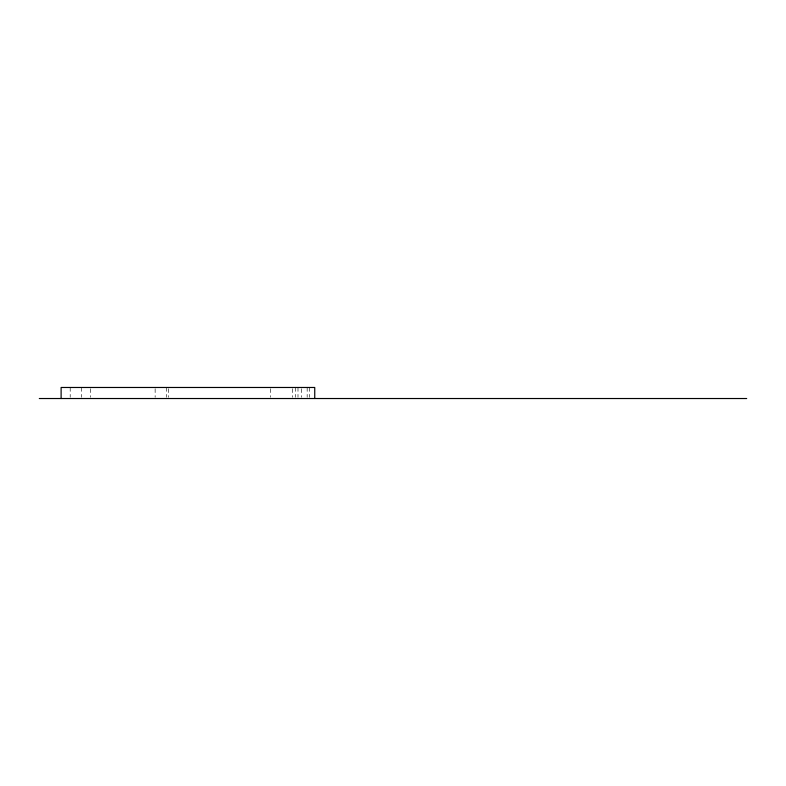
<?xml version="1.0" encoding="UTF-8"?>
<svg xmlns="http://www.w3.org/2000/svg" width="786" height="786" viewBox="0 0 786 786"><rect width="100%" height="100%" fill="white"/><g stroke="black" fill="none" stroke-linecap="round" stroke-linejoin="round"><path stroke-width="0.59" stroke-dasharray="3.93 2.95" d="M309.399 387.478L309.399 397.303M307.169 387.478L307.169 397.303M301.323 388.697L301.323 397.303M297.992 387.478L297.992 397.303M295.683 387.478L295.683 397.303M292.638 388.697L292.638 397.303M270.531 388.697L270.531 397.303M168.705 388.697L168.705 397.303M166.632 387.478L166.632 397.303M155.137 388.697L155.137 397.303M90.704 388.697L90.704 397.303M81.616 387.478L81.616 397.303M70.2 387.478L70.2 397.303"/><path stroke-width="1.18" d="M39.3 398.522L746.7 398.522M314.744 398.522L314.744 387.478L61.112 387.478L61.112 398.522"/></g></svg>
